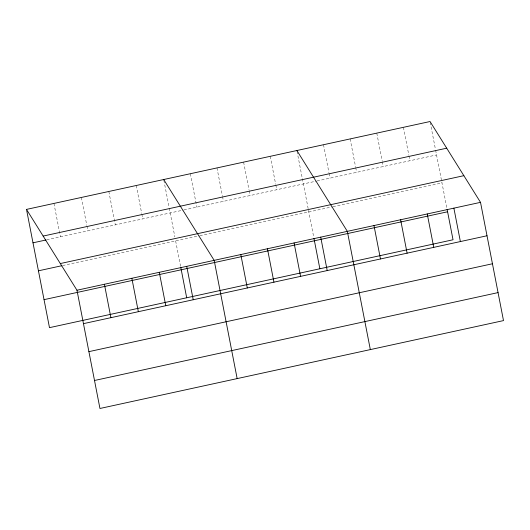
<?xml version="1.0" encoding="UTF-8"?>
<svg xmlns="http://www.w3.org/2000/svg" width="530" height="530" viewBox="0 0 530 530"><rect width="100%" height="100%" fill="white"/><g stroke="black" fill="none" stroke-linecap="round" stroke-linejoin="round"><path stroke-width="0.4" stroke-dasharray="2.65 1.99" d="M46.713 239.832L183.115 210.125M183.923 209.953L316.284 181.127M317.092 180.949L436.541 154.939M62.653 265.543L199.048 235.837M199.856 235.665L332.217 206.839M333.025 206.66L441.987 182.929M430.201 122.317L435.461 149.367M435.614 150.162L446.969 208.568M403.416 127.319L408.829 155.171M408.981 155.966L409.909 160.736M376.777 133.123L382.19 160.968M382.349 161.763L383.276 166.539M350.144 138.92L355.557 166.771M355.716 167.566L356.644 172.336M323.512 144.723L328.925 172.568M329.077 173.363L330.005 178.14M297.032 151.322L308.347 209.535M308.506 210.331L313.8 237.573M270.24 156.323L275.653 184.168M275.812 184.963L276.74 189.74M243.608 162.12L249.02 189.972M249.179 190.767L250.107 195.537M216.975 167.924L222.388 195.769M222.54 196.564L223.468 201.34M190.343 173.721L196.835 207.137M163.863 180.319L169.116 207.369M169.275 208.164L174.867 236.936M175.642 240.931L180.624 266.57M136.263 185.5L141.676 213.345M141.835 214.14L142.762 218.916M108.822 191.476L115.321 224.892M81.382 197.452L86.794 225.296M86.953 226.091L87.881 230.868M53.941 203.427L60.44 236.844"/><path stroke-width="0.79" d="M26.5 209.403L430.049 121.522L480.518 202.347L503.5 320.597L99.951 408.478L76.969 290.235L26.5 209.403L49.482 327.653L453.031 239.765L447.121 209.37M43.155 236.075L446.704 148.195M32.992 242.819L45.911 240.01M60.314 263.556L463.863 175.675M38.438 270.817L61.844 265.715M76.969 290.235L480.518 202.347M44.043 299.655L447.592 211.775M83.462 323.651L487.01 235.764M88.901 351.642L492.45 263.761M94.512 380.487L498.061 292.6M296.88 150.52L347.342 231.352L370.331 349.595M163.704 179.524L214.173 260.349L237.155 378.599M453.879 208.151L460.378 241.567M427.246 213.948L433.745 247.364M400.614 219.751L407.106 253.168M373.981 225.548L380.474 258.965M320.71 237.148L327.209 270.565M313.952 238.374L319.862 268.77M294.077 242.952L300.57 276.368M267.445 248.749L273.937 282.165M240.805 254.552L247.305 287.969M186.732 266.325L193.225 299.741M180.783 267.372L186.692 297.767M159.291 272.301L165.784 305.717M131.851 278.276L138.343 311.693M104.41 284.259L110.903 317.675"/></g></svg>
